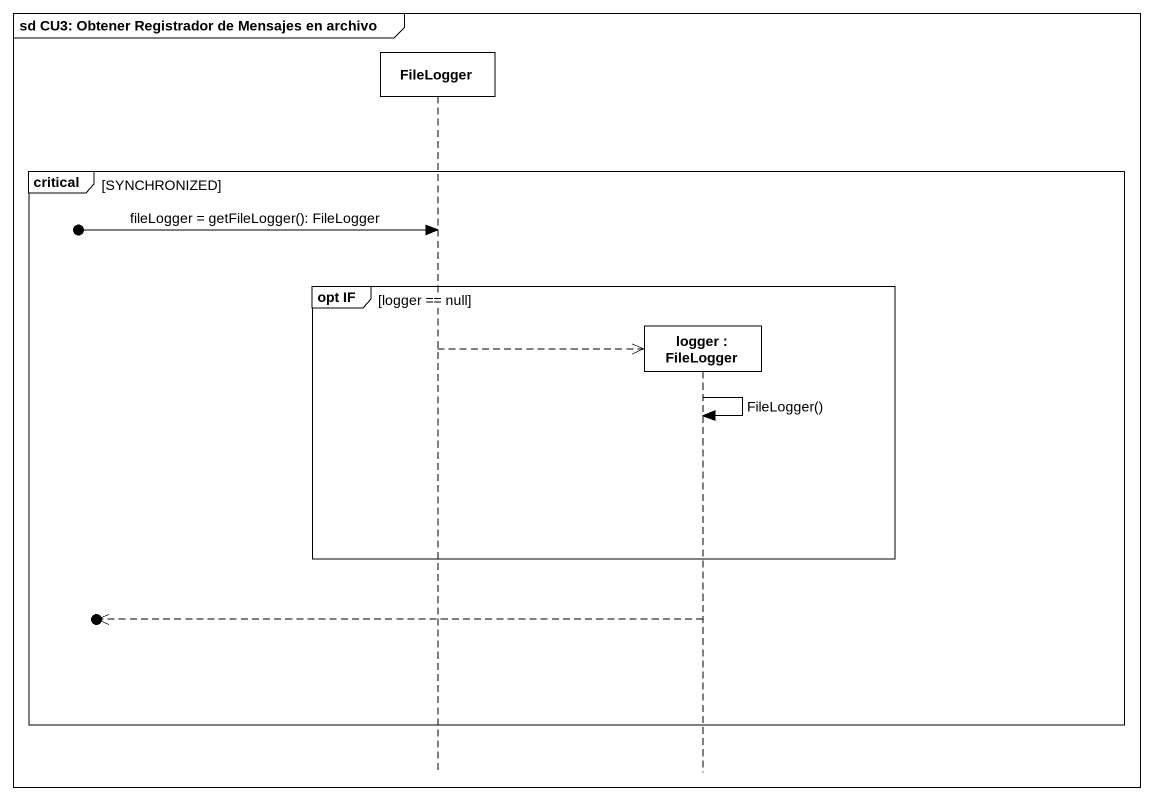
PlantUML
@startuml
mainframe sd CU3: Obtener Registrador de Mensajes en archivo
hide footbox
participant FileLogger
participant "logger : FileLogger" as logger

critical SYNCHRONIZED
  [o-> FileLogger : fileLogger = getFileLogger(): FileLogger
  group opt IF [logger == null]
    FileLogger -->> logger **
    logger -> logger : FileLogger()
  end
  [o<<-- logger
end
@enduml
